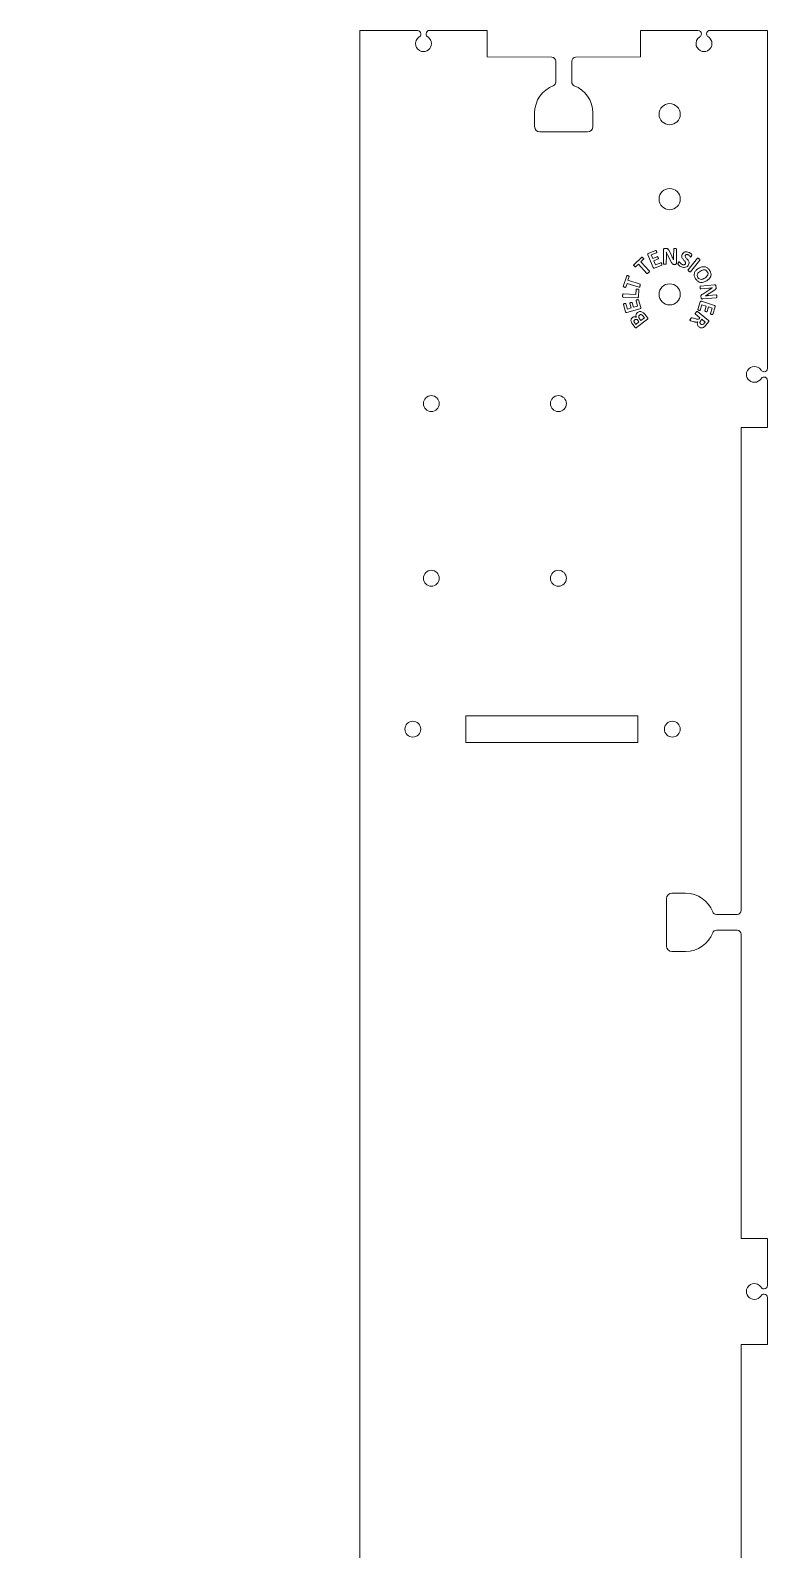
# Model space of a CAD drawing. Header units: inches. Extents: x 27 to 573, y -587 to -13.
# Drawn here: x 434 to 573.2, y -300 to -13 of the extents above; entities that cross this region are included whole.
import ezdxf

# ---------------------------------------------------------------- set-up
doc = ezdxf.new("R2010")
doc.units = ezdxf.units.IN
doc.header["$MEASUREMENT"] = 0
doc.layers.add('Layer 1', color=7, linetype='Continuous')

# ---------------------------------------------------------------- blocks, each defined once
blk = doc.blocks.new('block 4')
at = {"layer": 'Layer 1', "color": 250, "lineweight": 9, "true_color": 0x231f20}
for points, knots in [([(555.96, -56.99), (555.96, -57.02), (555.95, -57.05), (555.94, -57.08), (555.93, -57.11), (555.91, -57.13), (555.89, -57.15), (555.87, -57.17), (555.84, -57.18), (555.82, -57.19), (555.79, -57.2), (555.76, -57.2), (555.73, -57.2), (555.73, -57.2), (555.47, -57.2), (555.47, -57.2), (555.42, -57.2), (555.37, -57.19), (555.33, -57.18), (555.29, -57.17), (555.26, -57.15), (555.23, -57.12), (555.19, -57.09), (555.16, -57.05), (555.13, -57.01), (555.1, -56.96), (555.07, -56.89), (555.03, -56.82), (555.03, -56.82), (554.3, -55.42), (554.3, -55.42), (554.26, -55.34), (554.22, -55.25), (554.17, -55.15), (554.13, -55.06), (554.09, -54.96), (554.06, -54.87), (554.06, -54.87), (554.05, -54.87), (554.05, -54.87), (554.06, -54.98), (554.06, -55.09), (554.06, -55.2), (554.06, -55.31), (554.06, -55.42), (554.06, -55.54), (554.06, -55.54), (554.05, -57.1), (554.05, -57.1), (554.05, -57.11), (554.05, -57.13), (554.04, -57.14), (554.03, -57.15), (554.01, -57.16), (553.99, -57.17), (553.97, -57.18), (553.94, -57.18), (553.91, -57.19), (553.87, -57.19), (553.83, -57.19), (553.77, -57.19), (553.72, -57.19), (553.68, -57.19), (553.64, -57.18), (553.6, -57.18), (553.58, -57.17), (553.56, -57.16), (553.54, -57.16), (553.52, -57.15), (553.52, -57.13), (553.51, -57.12), (553.5, -57.11), (553.51, -57.09), (553.51, -57.09), (553.53, -54.42), (553.53, -54.42), (553.53, -54.35), (553.55, -54.29), (553.59, -54.26), (553.64, -54.22), (553.69, -54.2), (553.75, -54.2), (553.75, -54.2), (554.07, -54.21), (554.07, -54.21), (554.13, -54.21), (554.18, -54.21), (554.22, -54.22), (554.26, -54.23), (554.3, -54.25), (554.33, -54.27), (554.36, -54.3), (554.39, -54.33), (554.41, -54.37), (554.44, -54.41), (554.47, -54.46), (554.5, -54.52), (554.5, -54.52), (555.07, -55.61), (555.07, -55.61), (555.1, -55.68), (555.13, -55.75), (555.17, -55.81), (555.2, -55.87), (555.23, -55.94), (555.26, -56), (555.29, -56.06), (555.32, -56.13), (555.35, -56.19), (555.38, -56.25), (555.4, -56.31), (555.43, -56.37), (555.43, -56.37), (555.43, -56.37), (555.43, -56.37), (555.43, -56.27), (555.43, -56.15), (555.43, -56.04), (555.42, -55.92), (555.42, -55.81), (555.42, -55.7), (555.42, -55.7), (555.44, -54.31), (555.44, -54.31), (555.44, -54.29), (555.44, -54.28), (555.45, -54.27), (555.46, -54.26), (555.48, -54.25), (555.5, -54.24), (555.52, -54.23), (555.55, -54.22), (555.58, -54.22), (555.62, -54.21), (555.66, -54.21), (555.72, -54.21), (555.77, -54.21), (555.81, -54.22), (555.85, -54.22), (555.88, -54.22), (555.91, -54.23), (555.93, -54.24), (555.95, -54.25), (555.96, -54.26), (555.97, -54.27), (555.98, -54.29), (555.98, -54.3), (555.98, -54.31), (555.98, -54.31), (555.96, -56.99), (555.96, -56.99)], [0, 0, 0, 0, 1, 1, 1, 2, 2, 2, 3, 3, 3, 4, 4, 4, 5, 5, 5, 6, 6, 6, 7, 7, 7, 8, 8, 8, 9, 9, 9, 10, 10, 10, 11, 11, 11, 12, 12, 12, 13, 13, 13, 14, 14, 14, 15, 15, 15, 16, 16, 16, 17, 17, 17, 18, 18, 18, 19, 19, 19, 20, 20, 20, 21, 21, 21, 22, 22, 22, 23, 23, 23, 24, 24, 24, 25, 25, 25, 26, 26, 26, 27, 27, 27, 28, 28, 28, 29, 29, 29, 30, 30, 30, 31, 31, 31, 32, 32, 32, 33, 33, 33, 34, 34, 34, 35, 35, 35, 36, 36, 36, 37, 37, 37, 38, 38, 38, 39, 39, 39, 40, 40, 40, 41, 41, 41, 42, 42, 42, 43, 43, 43, 44, 44, 44, 45, 45, 45, 46, 46, 46, 47, 47, 47, 48, 48, 48, 49, 49, 49, 50, 50, 50, 50]), ([(549.66, -55.98), (549.69, -56.01), (549.72, -56.04), (549.74, -56.07), (549.76, -56.09), (549.77, -56.11), (549.78, -56.13), (549.78, -56.15), (549.79, -56.17), (549.78, -56.18), (549.78, -56.2), (549.78, -56.21), (549.77, -56.22), (549.77, -56.22), (549.22, -56.73), (549.22, -56.73), (549.22, -56.73), (550.85, -58.48), (550.85, -58.48), (550.86, -58.5), (550.86, -58.51), (550.87, -58.52), (550.87, -58.54), (550.86, -58.56), (550.85, -58.58), (550.84, -58.6), (550.82, -58.63), (550.79, -58.66), (550.77, -58.69), (550.73, -58.72), (550.69, -58.76), (550.65, -58.8), (550.61, -58.83), (550.58, -58.86), (550.55, -58.88), (550.52, -58.9), (550.5, -58.91), (550.48, -58.92), (550.46, -58.92), (550.44, -58.92), (550.43, -58.91), (550.41, -58.91), (550.4, -58.9), (550.4, -58.9), (548.77, -57.14), (548.77, -57.14), (548.77, -57.14), (548.23, -57.64), (548.23, -57.64), (548.22, -57.66), (548.2, -57.66), (548.19, -57.66), (548.18, -57.66), (548.16, -57.66), (548.14, -57.65), (548.12, -57.64), (548.1, -57.63), (548.08, -57.6), (548.05, -57.58), (548.03, -57.56), (548, -57.53), (547.96, -57.49), (547.94, -57.46), (547.92, -57.44), (547.9, -57.41), (547.89, -57.39), (547.88, -57.37), (547.87, -57.35), (547.87, -57.33), (547.87, -57.32), (547.88, -57.3), (547.88, -57.29), (547.89, -57.28), (547.89, -57.28), (549.43, -55.86), (549.43, -55.86), (549.44, -55.85), (549.45, -55.84), (549.47, -55.84), (549.48, -55.84), (549.5, -55.84), (549.52, -55.85), (549.53, -55.86), (549.56, -55.88), (549.58, -55.9), (549.61, -55.92), (549.63, -55.95), (549.66, -55.98)], [0, 0, 0, 0, 1, 1, 1, 2, 2, 2, 3, 3, 3, 4, 4, 4, 5, 5, 5, 6, 6, 6, 7, 7, 7, 8, 8, 8, 9, 9, 9, 10, 10, 10, 11, 11, 11, 12, 12, 12, 13, 13, 13, 14, 14, 14, 15, 15, 15, 16, 16, 16, 17, 17, 17, 18, 18, 18, 19, 19, 19, 20, 20, 20, 21, 21, 21, 22, 22, 22, 23, 23, 23, 24, 24, 24, 25, 25, 25, 26, 26, 26, 27, 27, 27, 28, 28, 28, 29, 29, 29, 29]), ([(553.17, -57.06), (553.19, -57.1), (553.2, -57.14), (553.21, -57.17), (553.22, -57.2), (553.22, -57.22), (553.22, -57.24), (553.22, -57.26), (553.22, -57.28), (553.21, -57.29), (553.2, -57.3), (553.19, -57.31), (553.18, -57.32), (553.18, -57.32), (551.8, -57.89), (551.8, -57.89), (551.76, -57.91), (551.71, -57.92), (551.67, -57.9), (551.62, -57.89), (551.59, -57.85), (551.56, -57.79), (551.56, -57.79), (550.56, -55.4), (550.56, -55.4), (550.53, -55.34), (550.53, -55.28), (550.55, -55.24), (550.57, -55.2), (550.6, -55.17), (550.65, -55.15), (550.65, -55.15), (552.02, -54.58), (552.02, -54.58), (552.03, -54.57), (552.05, -54.57), (552.06, -54.57), (552.07, -54.58), (552.08, -54.59), (552.1, -54.6), (552.11, -54.62), (552.13, -54.64), (552.14, -54.66), (552.16, -54.69), (552.18, -54.72), (552.19, -54.76), (552.21, -54.8), (552.22, -54.84), (552.23, -54.87), (552.24, -54.9), (552.24, -54.92), (552.24, -54.94), (552.24, -54.96), (552.24, -54.98), (552.23, -54.99), (552.23, -55), (552.22, -55.01), (552.2, -55.01), (552.2, -55.01), (551.22, -55.43), (551.22, -55.43), (551.22, -55.43), (551.51, -56.1), (551.51, -56.1), (551.51, -56.1), (552.33, -55.75), (552.33, -55.75), (552.35, -55.74), (552.36, -55.74), (552.37, -55.74), (552.39, -55.75), (552.4, -55.76), (552.42, -55.77), (552.43, -55.78), (552.44, -55.8), (552.46, -55.83), (552.47, -55.85), (552.49, -55.89), (552.51, -55.93), (552.52, -55.97), (552.54, -56), (552.54, -56.03), (552.55, -56.06), (552.56, -56.08), (552.55, -56.1), (552.55, -56.12), (552.55, -56.14), (552.54, -56.15), (552.54, -56.16), (552.53, -56.17), (552.51, -56.17), (552.51, -56.17), (551.68, -56.52), (551.68, -56.52), (551.68, -56.52), (552.01, -57.29), (552.01, -57.29), (552.01, -57.29), (553, -56.88), (553, -56.88), (553.01, -56.87), (553.02, -56.87), (553.04, -56.88), (553.05, -56.88), (553.06, -56.89), (553.08, -56.9), (553.09, -56.92), (553.11, -56.94), (553.12, -56.96), (553.14, -56.99), (553.15, -57.02), (553.17, -57.06)], [0, 0, 0, 0, 1, 1, 1, 2, 2, 2, 3, 3, 3, 4, 4, 4, 5, 5, 5, 6, 6, 6, 7, 7, 7, 8, 8, 8, 9, 9, 9, 10, 10, 10, 11, 11, 11, 12, 12, 12, 13, 13, 13, 14, 14, 14, 15, 15, 15, 16, 16, 16, 17, 17, 17, 18, 18, 18, 19, 19, 19, 20, 20, 20, 21, 21, 21, 22, 22, 22, 23, 23, 23, 24, 24, 24, 25, 25, 25, 26, 26, 26, 27, 27, 27, 28, 28, 28, 29, 29, 29, 30, 30, 30, 31, 31, 31, 32, 32, 32, 33, 33, 33, 34, 34, 34, 35, 35, 35, 36, 36, 36, 37, 37, 37, 37]), ([(558.27, -57.24), (558.21, -57.39), (558.13, -57.5), (558.03, -57.59), (557.93, -57.67), (557.82, -57.73), (557.69, -57.76), (557.57, -57.8), (557.44, -57.8), (557.3, -57.79), (557.16, -57.77), (557.03, -57.73), (556.89, -57.67), (556.79, -57.63), (556.71, -57.58), (556.63, -57.53), (556.56, -57.48), (556.5, -57.43), (556.44, -57.38), (556.39, -57.34), (556.35, -57.29), (556.32, -57.25), (556.29, -57.21), (556.27, -57.17), (556.26, -57.15), (556.25, -57.12), (556.25, -57.09), (556.25, -57.05), (556.26, -57.01), (556.28, -56.96), (556.31, -56.9), (556.33, -56.85), (556.34, -56.82), (556.36, -56.79), (556.37, -56.76), (556.39, -56.74), (556.4, -56.72), (556.42, -56.71), (556.43, -56.7), (556.45, -56.7), (556.46, -56.69), (556.47, -56.69), (556.49, -56.7), (556.51, -56.71), (556.53, -56.73), (556.56, -56.77), (556.58, -56.81), (556.62, -56.86), (556.66, -56.91), (556.7, -56.96), (556.76, -57.02), (556.83, -57.07), (556.9, -57.13), (556.98, -57.18), (557.08, -57.23), (557.15, -57.25), (557.21, -57.27), (557.27, -57.28), (557.34, -57.29), (557.39, -57.28), (557.44, -57.27), (557.49, -57.26), (557.53, -57.23), (557.57, -57.2), (557.61, -57.16), (557.64, -57.12), (557.67, -57.07), (557.69, -57), (557.7, -56.94), (557.68, -56.88), (557.67, -56.83), (557.64, -56.77), (557.6, -56.71), (557.57, -56.65), (557.52, -56.59), (557.46, -56.53), (557.41, -56.47), (557.35, -56.41), (557.29, -56.34), (557.23, -56.28), (557.18, -56.21), (557.13, -56.14), (557.08, -56.06), (557.04, -55.99), (557.01, -55.9), (556.98, -55.82), (556.97, -55.73), (556.97, -55.63), (556.97, -55.54), (557, -55.43), (557.05, -55.32), (557.11, -55.19), (557.18, -55.08), (557.27, -55.01), (557.36, -54.93), (557.46, -54.87), (557.57, -54.84), (557.68, -54.81), (557.8, -54.81), (557.93, -54.82), (558.05, -54.84), (558.18, -54.88), (558.3, -54.93), (558.37, -54.96), (558.43, -54.99), (558.49, -55.03), (558.55, -55.07), (558.61, -55.11), (558.66, -55.15), (558.7, -55.19), (558.75, -55.23), (558.78, -55.27), (558.82, -55.31), (558.84, -55.34), (558.84, -55.36), (558.85, -55.38), (558.86, -55.4), (558.86, -55.41), (558.86, -55.42), (558.86, -55.44), (558.85, -55.45), (558.85, -55.47), (558.84, -55.49), (558.83, -55.52), (558.82, -55.54), (558.81, -55.57), (558.8, -55.61), (558.78, -55.65), (558.76, -55.68), (558.75, -55.71), (558.73, -55.74), (558.72, -55.76), (558.71, -55.78), (558.69, -55.79), (558.68, -55.8), (558.67, -55.81), (558.66, -55.81), (558.64, -55.81), (558.63, -55.8), (558.61, -55.8), (558.59, -55.78), (558.57, -55.74), (558.54, -55.71), (558.51, -55.67), (558.47, -55.62), (558.43, -55.58), (558.38, -55.53), (558.33, -55.49), (558.27, -55.44), (558.2, -55.4), (558.13, -55.37), (558.06, -55.34), (558.01, -55.32), (557.96, -55.32), (557.91, -55.31), (557.86, -55.32), (557.82, -55.33), (557.78, -55.34), (557.74, -55.37), (557.71, -55.4), (557.68, -55.43), (557.66, -55.46), (557.64, -55.5), (557.61, -55.56), (557.61, -55.62), (557.62, -55.68), (557.63, -55.74), (557.66, -55.8), (557.7, -55.86), (557.74, -55.91), (557.79, -55.97), (557.85, -56.03), (557.9, -56.1), (557.96, -56.16), (558.02, -56.23), (558.08, -56.29), (558.13, -56.36), (558.18, -56.43), (558.24, -56.51), (558.28, -56.58), (558.31, -56.67), (558.33, -56.75), (558.35, -56.84), (558.35, -56.94), (558.34, -57.03), (558.32, -57.13), (558.27, -57.24)], [0, 0, 0, 0, 1, 1, 1, 2, 2, 2, 3, 3, 3, 4, 4, 4, 5, 5, 5, 6, 6, 6, 7, 7, 7, 8, 8, 8, 9, 9, 9, 10, 10, 10, 11, 11, 11, 12, 12, 12, 13, 13, 13, 14, 14, 14, 15, 15, 15, 16, 16, 16, 17, 17, 17, 18, 18, 18, 19, 19, 19, 20, 20, 20, 21, 21, 21, 22, 22, 22, 23, 23, 23, 24, 24, 24, 25, 25, 25, 26, 26, 26, 27, 27, 27, 28, 28, 28, 29, 29, 29, 30, 30, 30, 31, 31, 31, 32, 32, 32, 33, 33, 33, 34, 34, 34, 35, 35, 35, 36, 36, 36, 37, 37, 37, 38, 38, 38, 39, 39, 39, 40, 40, 40, 41, 41, 41, 42, 42, 42, 43, 43, 43, 44, 44, 44, 45, 45, 45, 46, 46, 46, 47, 47, 47, 48, 48, 48, 49, 49, 49, 50, 50, 50, 51, 51, 51, 52, 52, 52, 53, 53, 53, 54, 54, 54, 55, 55, 55, 56, 56, 56, 57, 57, 57, 58, 58, 58, 59, 59, 59, 60, 60, 60, 61, 61, 61, 62, 62, 62, 62]), ([(558.63, -58.59), (558.62, -58.6), (558.61, -58.61), (558.59, -58.61), (558.58, -58.62), (558.56, -58.61), (558.53, -58.61), (558.51, -58.6), (558.48, -58.58), (558.45, -58.56), (558.42, -58.54), (558.38, -58.51), (558.33, -58.48), (558.29, -58.44), (558.25, -58.41), (558.22, -58.38), (558.19, -58.35), (558.17, -58.33), (558.16, -58.31), (558.15, -58.29), (558.14, -58.27), (558.14, -58.25), (558.14, -58.24), (558.15, -58.22), (558.15, -58.21), (558.15, -58.21), (559.91, -56.02), (559.91, -56.02), (559.92, -56.01), (559.93, -56), (559.95, -56), (559.96, -55.99), (559.98, -56), (560, -56), (560.03, -56.01), (560.06, -56.03), (560.09, -56.05), (560.12, -56.07), (560.16, -56.1), (560.21, -56.13), (560.25, -56.17), (560.29, -56.2), (560.32, -56.23), (560.34, -56.26), (560.36, -56.28), (560.38, -56.3), (560.39, -56.32), (560.4, -56.34), (560.4, -56.36), (560.4, -56.37), (560.39, -56.39), (560.38, -56.4), (560.38, -56.4), (558.63, -58.59), (558.63, -58.59)], [0, 0, 0, 0, 1, 1, 1, 2, 2, 2, 3, 3, 3, 4, 4, 4, 5, 5, 5, 6, 6, 6, 7, 7, 7, 8, 8, 8, 9, 9, 9, 10, 10, 10, 11, 11, 11, 12, 12, 12, 13, 13, 13, 14, 14, 14, 15, 15, 15, 16, 16, 16, 17, 17, 17, 18, 18, 18, 18]), ([(546.83, -59.34), (546.88, -59.36), (546.91, -59.37), (546.94, -59.38), (546.97, -59.4), (546.99, -59.41), (547.01, -59.42), (547.02, -59.44), (547.03, -59.45), (547.04, -59.46), (547.04, -59.48), (547.04, -59.49), (547.04, -59.5), (547.04, -59.5), (546.81, -60.21), (546.81, -60.21), (546.81, -60.21), (549.09, -60.95), (549.09, -60.95), (549.11, -60.95), (549.12, -60.96), (549.13, -60.97), (549.14, -60.99), (549.14, -61), (549.14, -61.03), (549.14, -61.05), (549.14, -61.08), (549.13, -61.12), (549.12, -61.16), (549.11, -61.21), (549.09, -61.26), (549.07, -61.32), (549.06, -61.36), (549.04, -61.4), (549.03, -61.44), (549.01, -61.46), (549, -61.48), (548.98, -61.5), (548.97, -61.52), (548.95, -61.52), (548.94, -61.53), (548.92, -61.53), (548.91, -61.52), (548.91, -61.52), (546.63, -60.79), (546.63, -60.79), (546.63, -60.79), (546.4, -61.5), (546.4, -61.5), (546.39, -61.51), (546.39, -61.52), (546.37, -61.53), (546.36, -61.54), (546.34, -61.54), (546.32, -61.54), (546.3, -61.55), (546.28, -61.54), (546.25, -61.54), (546.22, -61.53), (546.18, -61.52), (546.14, -61.51), (546.09, -61.49), (546.06, -61.48), (546.03, -61.47), (546, -61.45), (545.97, -61.44), (545.96, -61.43), (545.94, -61.41), (545.93, -61.4), (545.93, -61.39), (545.92, -61.37), (545.92, -61.36), (545.93, -61.35), (545.93, -61.35), (546.57, -59.35), (546.57, -59.35), (546.57, -59.34), (546.58, -59.33), (546.59, -59.32), (546.6, -59.31), (546.62, -59.31), (546.64, -59.3), (546.66, -59.3), (546.69, -59.31), (546.72, -59.31), (546.75, -59.32), (546.79, -59.33), (546.83, -59.34)], [0, 0, 0, 0, 1, 1, 1, 2, 2, 2, 3, 3, 3, 4, 4, 4, 5, 5, 5, 6, 6, 6, 7, 7, 7, 8, 8, 8, 9, 9, 9, 10, 10, 10, 11, 11, 11, 12, 12, 12, 13, 13, 13, 14, 14, 14, 15, 15, 15, 16, 16, 16, 17, 17, 17, 18, 18, 18, 19, 19, 19, 20, 20, 20, 21, 21, 21, 22, 22, 22, 23, 23, 23, 24, 24, 24, 25, 25, 25, 26, 26, 26, 27, 27, 27, 28, 28, 28, 29, 29, 29, 29]), ([(561.69, -60.3), (561.48, -60.43), (561.28, -60.52), (561.08, -60.58), (560.88, -60.63), (560.7, -60.64), (560.52, -60.61), (560.34, -60.58), (560.17, -60.51), (560.01, -60.4), (559.86, -60.28), (559.72, -60.13), (559.59, -59.93), (559.47, -59.74), (559.39, -59.55), (559.34, -59.37), (559.3, -59.19), (559.3, -59.02), (559.35, -58.86), (559.39, -58.7), (559.48, -58.54), (559.61, -58.39), (559.74, -58.24), (559.92, -58.09), (560.14, -57.95), (560.34, -57.82), (560.54, -57.73), (560.74, -57.68), (560.93, -57.63), (561.12, -57.62), (561.3, -57.65), (561.48, -57.68), (561.64, -57.75), (561.8, -57.86), (561.96, -57.98), (562.1, -58.13), (562.22, -58.33), (562.34, -58.52), (562.42, -58.7), (562.47, -58.88), (562.51, -59.06), (562.51, -59.23), (562.46, -59.4), (562.42, -59.56), (562.34, -59.72), (562.21, -59.87), (562.08, -60.02), (561.91, -60.16), (561.69, -60.3)], [0, 0, 0, 0, 1, 1, 1, 2, 2, 2, 3, 3, 3, 4, 4, 4, 5, 5, 5, 6, 6, 6, 7, 7, 7, 8, 8, 8, 9, 9, 9, 10, 10, 10, 11, 11, 11, 12, 12, 12, 13, 13, 13, 14, 14, 14, 15, 15, 15, 16, 16, 16, 16]), ([(561.32, -59.78), (561.45, -59.7), (561.57, -59.61), (561.66, -59.52), (561.76, -59.43), (561.83, -59.34), (561.87, -59.24), (561.92, -59.14), (561.94, -59.04), (561.93, -58.93), (561.92, -58.82), (561.87, -58.7), (561.79, -58.58), (561.71, -58.45), (561.62, -58.36), (561.52, -58.31), (561.42, -58.25), (561.32, -58.23), (561.2, -58.22), (561.09, -58.22), (560.98, -58.24), (560.86, -58.29), (560.74, -58.34), (560.62, -58.4), (560.5, -58.47), (560.37, -58.56), (560.25, -58.65), (560.15, -58.74), (560.06, -58.83), (559.99, -58.92), (559.94, -59.02), (559.89, -59.12), (559.87, -59.22), (559.89, -59.33), (559.9, -59.44), (559.94, -59.55), (560.02, -59.68), (560.1, -59.8), (560.19, -59.9), (560.29, -59.95), (560.39, -60), (560.5, -60.03), (560.61, -60.03), (560.72, -60.03), (560.84, -60.01), (560.96, -59.97), (561.08, -59.92), (561.2, -59.86), (561.32, -59.78)], [0, 0, 0, 0, 1, 1, 1, 2, 2, 2, 3, 3, 3, 4, 4, 4, 5, 5, 5, 6, 6, 6, 7, 7, 7, 8, 8, 8, 9, 9, 9, 10, 10, 10, 11, 11, 11, 12, 12, 12, 13, 13, 13, 14, 14, 14, 15, 15, 15, 16, 16, 16, 16]), ([(548.58, -61.87), (548.63, -61.87), (548.67, -61.87), (548.7, -61.88), (548.73, -61.88), (548.76, -61.89), (548.78, -61.9), (548.8, -61.91), (548.81, -61.92), (548.82, -61.93), (548.83, -61.94), (548.83, -61.96), (548.83, -61.97), (548.83, -61.97), (548.78, -63.33), (548.78, -63.33), (548.78, -63.38), (548.76, -63.42), (548.73, -63.46), (548.7, -63.49), (548.65, -63.51), (548.58, -63.5), (548.58, -63.5), (545.88, -63.4), (545.88, -63.4), (545.87, -63.4), (545.86, -63.39), (545.84, -63.38), (545.83, -63.37), (545.82, -63.36), (545.82, -63.33), (545.81, -63.31), (545.8, -63.28), (545.8, -63.24), (545.8, -63.2), (545.8, -63.15), (545.8, -63.09), (545.8, -63.03), (545.81, -62.99), (545.81, -62.95), (545.82, -62.91), (545.83, -62.88), (545.83, -62.86), (545.84, -62.83), (545.85, -62.82), (545.87, -62.81), (545.88, -62.8), (545.89, -62.79), (545.91, -62.79), (545.91, -62.79), (548.3, -62.89), (548.3, -62.89), (548.3, -62.89), (548.33, -61.95), (548.33, -61.95), (548.33, -61.94), (548.34, -61.92), (548.35, -61.91), (548.36, -61.9), (548.37, -61.89), (548.39, -61.88), (548.41, -61.88), (548.44, -61.87), (548.47, -61.87), (548.5, -61.87), (548.54, -61.87), (548.58, -61.87)], [0, 0, 0, 0, 1, 1, 1, 2, 2, 2, 3, 3, 3, 4, 4, 4, 5, 5, 5, 6, 6, 6, 7, 7, 7, 8, 8, 8, 9, 9, 9, 10, 10, 10, 11, 11, 11, 12, 12, 12, 13, 13, 13, 14, 14, 14, 15, 15, 15, 16, 16, 16, 17, 17, 17, 18, 18, 18, 19, 19, 19, 20, 20, 20, 21, 21, 21, 22, 22, 22, 22]), ([(560.86, -63.74), (560.82, -63.75), (560.79, -63.74), (560.76, -63.73), (560.73, -63.72), (560.71, -63.71), (560.69, -63.69), (560.67, -63.67), (560.65, -63.65), (560.64, -63.62), (560.63, -63.59), (560.62, -63.56), (560.62, -63.54), (560.62, -63.54), (560.6, -63.28), (560.6, -63.28), (560.59, -63.23), (560.59, -63.18), (560.6, -63.14), (560.61, -63.1), (560.63, -63.06), (560.65, -63.03), (560.68, -62.99), (560.71, -62.96), (560.76, -62.92), (560.8, -62.89), (560.86, -62.85), (560.93, -62.8), (560.93, -62.8), (562.25, -61.94), (562.25, -61.94), (562.33, -61.89), (562.42, -61.84), (562.51, -61.79), (562.6, -61.73), (562.69, -61.69), (562.77, -61.64), (562.77, -61.64), (562.77, -61.64), (562.77, -61.64), (562.67, -61.65), (562.56, -61.67), (562.45, -61.68), (562.34, -61.69), (562.23, -61.71), (562.11, -61.72), (562.11, -61.72), (560.56, -61.85), (560.56, -61.85), (560.55, -61.86), (560.53, -61.85), (560.52, -61.85), (560.51, -61.84), (560.49, -61.82), (560.48, -61.8), (560.47, -61.78), (560.46, -61.76), (560.46, -61.72), (560.45, -61.69), (560.44, -61.64), (560.44, -61.59), (560.43, -61.53), (560.43, -61.49), (560.43, -61.46), (560.43, -61.42), (560.44, -61.39), (560.44, -61.37), (560.45, -61.35), (560.46, -61.34), (560.47, -61.33), (560.48, -61.32), (560.5, -61.31), (560.51, -61.31), (560.51, -61.31), (563.17, -61.07), (563.17, -61.07), (563.25, -61.07), (563.3, -61.08), (563.34, -61.12), (563.38, -61.16), (563.4, -61.21), (563.41, -61.27), (563.41, -61.27), (563.44, -61.59), (563.44, -61.59), (563.44, -61.65), (563.44, -61.7), (563.44, -61.74), (563.43, -61.78), (563.42, -61.82), (563.4, -61.85), (563.38, -61.89), (563.35, -61.92), (563.31, -61.95), (563.27, -61.98), (563.22, -62.01), (563.17, -62.05), (563.17, -62.05), (562.14, -62.72), (562.14, -62.72), (562.07, -62.76), (562.01, -62.8), (561.95, -62.84), (561.89, -62.88), (561.83, -62.91), (561.77, -62.95), (561.71, -62.99), (561.65, -63.02), (561.59, -63.06), (561.53, -63.09), (561.47, -63.12), (561.42, -63.16), (561.42, -63.16), (561.42, -63.16), (561.42, -63.16), (561.52, -63.15), (561.63, -63.13), (561.75, -63.12), (561.86, -63.11), (561.98, -63.1), (562.08, -63.09), (562.08, -63.09), (563.47, -62.96), (563.47, -62.96), (563.49, -62.96), (563.5, -62.96), (563.51, -62.97), (563.53, -62.98), (563.54, -62.99), (563.55, -63.02), (563.56, -63.04), (563.57, -63.06), (563.58, -63.1), (563.58, -63.13), (563.59, -63.18), (563.59, -63.23), (563.6, -63.28), (563.6, -63.33), (563.6, -63.36), (563.6, -63.4), (563.59, -63.43), (563.59, -63.45), (563.58, -63.47), (563.57, -63.48), (563.56, -63.49), (563.55, -63.5), (563.53, -63.5), (563.52, -63.5), (563.52, -63.5), (560.86, -63.74), (560.86, -63.74)], [0, 0, 0, 0, 1, 1, 1, 2, 2, 2, 3, 3, 3, 4, 4, 4, 5, 5, 5, 6, 6, 6, 7, 7, 7, 8, 8, 8, 9, 9, 9, 10, 10, 10, 11, 11, 11, 12, 12, 12, 13, 13, 13, 14, 14, 14, 15, 15, 15, 16, 16, 16, 17, 17, 17, 18, 18, 18, 19, 19, 19, 20, 20, 20, 21, 21, 21, 22, 22, 22, 23, 23, 23, 24, 24, 24, 25, 25, 25, 26, 26, 26, 27, 27, 27, 28, 28, 28, 29, 29, 29, 30, 30, 30, 31, 31, 31, 32, 32, 32, 33, 33, 33, 34, 34, 34, 35, 35, 35, 36, 36, 36, 37, 37, 37, 38, 38, 38, 39, 39, 39, 40, 40, 40, 41, 41, 41, 42, 42, 42, 43, 43, 43, 44, 44, 44, 45, 45, 45, 46, 46, 46, 47, 47, 47, 48, 48, 48, 49, 49, 49, 50, 50, 50, 50]), ([(548.54, -63.89), (548.59, -63.88), (548.62, -63.87), (548.65, -63.87), (548.68, -63.86), (548.71, -63.86), (548.73, -63.86), (548.74, -63.87), (548.76, -63.87), (548.77, -63.88), (548.78, -63.89), (548.79, -63.9), (548.79, -63.91), (548.79, -63.91), (549.21, -65.35), (549.21, -65.35), (549.23, -65.4), (549.23, -65.44), (549.21, -65.48), (549.19, -65.52), (549.15, -65.55), (549.08, -65.57), (549.08, -65.57), (546.59, -66.3), (546.59, -66.3), (546.53, -66.32), (546.48, -66.32), (546.44, -66.29), (546.4, -66.27), (546.37, -66.23), (546.36, -66.18), (546.36, -66.18), (545.94, -64.76), (545.94, -64.76), (545.94, -64.74), (545.94, -64.73), (545.94, -64.72), (545.95, -64.71), (545.96, -64.69), (545.97, -64.68), (545.99, -64.67), (546.01, -64.66), (546.04, -64.64), (546.07, -64.63), (546.1, -64.62), (546.15, -64.61), (546.19, -64.59), (546.22, -64.59), (546.25, -64.58), (546.28, -64.58), (546.31, -64.58), (546.33, -64.58), (546.35, -64.58), (546.36, -64.59), (546.38, -64.59), (546.39, -64.6), (546.39, -64.61), (546.4, -64.63), (546.4, -64.63), (546.7, -65.64), (546.7, -65.64), (546.7, -65.64), (547.39, -65.44), (547.39, -65.44), (547.39, -65.44), (547.14, -64.58), (547.14, -64.58), (547.14, -64.56), (547.14, -64.55), (547.14, -64.54), (547.15, -64.52), (547.16, -64.51), (547.17, -64.5), (547.19, -64.49), (547.21, -64.47), (547.23, -64.46), (547.26, -64.45), (547.3, -64.44), (547.34, -64.43), (547.38, -64.41), (547.42, -64.41), (547.45, -64.4), (547.47, -64.4), (547.5, -64.39), (547.52, -64.4), (547.54, -64.4), (547.55, -64.41), (547.56, -64.41), (547.57, -64.42), (547.58, -64.43), (547.58, -64.45), (547.58, -64.45), (547.84, -65.31), (547.84, -65.31), (547.84, -65.31), (548.64, -65.07), (548.64, -65.07), (548.64, -65.07), (548.34, -64.05), (548.34, -64.05), (548.34, -64.03), (548.34, -64.02), (548.34, -64.01), (548.35, -63.99), (548.36, -63.98), (548.37, -63.97), (548.39, -63.96), (548.41, -63.94), (548.44, -63.93), (548.46, -63.92), (548.5, -63.91), (548.54, -63.89)], [0, 0, 0, 0, 1, 1, 1, 2, 2, 2, 3, 3, 3, 4, 4, 4, 5, 5, 5, 6, 6, 6, 7, 7, 7, 8, 8, 8, 9, 9, 9, 10, 10, 10, 11, 11, 11, 12, 12, 12, 13, 13, 13, 14, 14, 14, 15, 15, 15, 16, 16, 16, 17, 17, 17, 18, 18, 18, 19, 19, 19, 20, 20, 20, 21, 21, 21, 22, 22, 22, 23, 23, 23, 24, 24, 24, 25, 25, 25, 26, 26, 26, 27, 27, 27, 28, 28, 28, 29, 29, 29, 30, 30, 30, 31, 31, 31, 32, 32, 32, 33, 33, 33, 34, 34, 34, 35, 35, 35, 36, 36, 36, 37, 37, 37, 37]), ([(560.2, -65.87), (560.16, -65.86), (560.12, -65.84), (560.1, -65.83), (560.07, -65.82), (560.05, -65.81), (560.03, -65.79), (560.02, -65.78), (560.01, -65.77), (560, -65.75), (560, -65.74), (560, -65.73), (560, -65.71), (560, -65.71), (560.47, -64.29), (560.47, -64.29), (560.48, -64.24), (560.51, -64.21), (560.55, -64.19), (560.59, -64.16), (560.64, -64.16), (560.71, -64.18), (560.71, -64.18), (563.17, -64.99), (563.17, -64.99), (563.23, -65.01), (563.27, -65.04), (563.29, -65.08), (563.31, -65.13), (563.31, -65.17), (563.29, -65.22), (563.29, -65.22), (562.83, -66.63), (562.83, -66.63), (562.83, -66.64), (562.82, -66.65), (562.81, -66.66), (562.8, -66.67), (562.78, -66.67), (562.76, -66.67), (562.74, -66.68), (562.72, -66.67), (562.69, -66.67), (562.66, -66.66), (562.62, -66.65), (562.58, -66.64), (562.54, -66.62), (562.5, -66.61), (562.48, -66.6), (562.45, -66.59), (562.43, -66.57), (562.41, -66.56), (562.4, -66.55), (562.39, -66.53), (562.38, -66.52), (562.38, -66.51), (562.38, -66.49), (562.38, -66.48), (562.38, -66.48), (562.71, -65.47), (562.71, -65.47), (562.71, -65.47), (562.02, -65.25), (562.02, -65.25), (562.02, -65.25), (561.74, -66.1), (561.74, -66.1), (561.74, -66.11), (561.73, -66.12), (561.72, -66.13), (561.71, -66.14), (561.69, -66.15), (561.67, -66.15), (561.65, -66.15), (561.63, -66.15), (561.6, -66.14), (561.57, -66.14), (561.54, -66.13), (561.5, -66.11), (561.45, -66.1), (561.42, -66.09), (561.39, -66.07), (561.37, -66.06), (561.35, -66.05), (561.33, -66.04), (561.32, -66.02), (561.31, -66.01), (561.3, -66), (561.3, -65.98), (561.3, -65.97), (561.3, -65.96), (561.3, -65.96), (561.58, -65.1), (561.58, -65.1), (561.58, -65.1), (560.79, -64.84), (560.79, -64.84), (560.79, -64.84), (560.45, -65.86), (560.45, -65.86), (560.45, -65.87), (560.44, -65.88), (560.43, -65.89), (560.42, -65.9), (560.4, -65.91), (560.38, -65.91), (560.36, -65.91), (560.34, -65.91), (560.31, -65.9), (560.28, -65.89), (560.24, -65.88), (560.2, -65.87)], [0, 0, 0, 0, 1, 1, 1, 2, 2, 2, 3, 3, 3, 4, 4, 4, 5, 5, 5, 6, 6, 6, 7, 7, 7, 8, 8, 8, 9, 9, 9, 10, 10, 10, 11, 11, 11, 12, 12, 12, 13, 13, 13, 14, 14, 14, 15, 15, 15, 16, 16, 16, 17, 17, 17, 18, 18, 18, 19, 19, 19, 20, 20, 20, 21, 21, 21, 22, 22, 22, 23, 23, 23, 24, 24, 24, 25, 25, 25, 26, 26, 26, 27, 27, 27, 28, 28, 28, 29, 29, 29, 30, 30, 30, 31, 31, 31, 32, 32, 32, 33, 33, 33, 34, 34, 34, 35, 35, 35, 36, 36, 36, 37, 37, 37, 37]), ([(548.61, -66.29), (548.69, -66.23), (548.78, -66.18), (548.86, -66.15), (548.95, -66.12), (549.03, -66.11), (549.12, -66.11), (549.2, -66.11), (549.28, -66.12), (549.36, -66.15), (549.44, -66.18), (549.52, -66.22), (549.6, -66.27), (549.68, -66.31), (549.75, -66.37), (549.82, -66.44), (549.89, -66.51), (549.96, -66.59), (550.04, -66.69), (550.04, -66.69), (550.52, -67.31), (550.52, -67.31), (550.55, -67.35), (550.57, -67.39), (550.56, -67.44), (550.56, -67.49), (550.53, -67.53), (550.48, -67.57), (550.48, -67.57), (548.43, -69.15), (548.43, -69.15), (548.37, -69.2), (548.33, -69.21), (548.28, -69.2), (548.24, -69.19), (548.2, -69.17), (548.17, -69.13), (548.17, -69.13), (547.71, -68.54), (547.71, -68.54), (547.6, -68.39), (547.52, -68.26), (547.46, -68.14), (547.41, -68.02), (547.38, -67.91), (547.38, -67.81), (547.37, -67.7), (547.4, -67.6), (547.44, -67.5), (547.49, -67.41), (547.57, -67.32), (547.67, -67.24), (547.72, -67.2), (547.78, -67.17), (547.85, -67.14), (547.91, -67.12), (547.97, -67.1), (548.03, -67.1), (548.09, -67.1), (548.16, -67.1), (548.22, -67.12), (548.28, -67.13), (548.34, -67.16), (548.4, -67.2), (548.36, -67.12), (548.34, -67.04), (548.32, -66.96), (548.31, -66.89), (548.31, -66.81), (548.33, -66.73), (548.34, -66.65), (548.37, -66.57), (548.42, -66.5), (548.47, -66.42), (548.53, -66.36), (548.61, -66.29)], [0, 0, 0, 0, 1, 1, 1, 2, 2, 2, 3, 3, 3, 4, 4, 4, 5, 5, 5, 6, 6, 6, 7, 7, 7, 8, 8, 8, 9, 9, 9, 10, 10, 10, 11, 11, 11, 12, 12, 12, 13, 13, 13, 14, 14, 14, 15, 15, 15, 16, 16, 16, 17, 17, 17, 18, 18, 18, 19, 19, 19, 20, 20, 20, 21, 21, 21, 22, 22, 22, 23, 23, 23, 24, 24, 24, 25, 25, 25, 25]), ([(548.09, -67.68), (548.05, -67.71), (548.01, -67.75), (547.98, -67.8), (547.96, -67.84), (547.94, -67.89), (547.94, -67.94), (547.94, -67.98), (547.95, -68.04), (547.97, -68.09), (547.99, -68.14), (548.03, -68.21), (548.09, -68.28), (548.09, -68.28), (548.27, -68.53), (548.27, -68.53), (548.27, -68.53), (548.88, -68.05), (548.88, -68.05), (548.88, -68.05), (548.68, -67.79), (548.68, -67.79), (548.62, -67.72), (548.57, -67.67), (548.52, -67.64), (548.48, -67.61), (548.43, -67.59), (548.38, -67.59), (548.33, -67.58), (548.28, -67.59), (548.23, -67.6), (548.18, -67.62), (548.14, -67.65), (548.09, -67.68)], [0, 0, 0, 0, 1, 1, 1, 2, 2, 2, 3, 3, 3, 4, 4, 4, 5, 5, 5, 6, 6, 6, 7, 7, 7, 8, 8, 8, 9, 9, 9, 10, 10, 10, 11, 11, 11, 11]), ([(549.01, -66.78), (548.95, -66.82), (548.91, -66.87), (548.88, -66.92), (548.85, -66.97), (548.84, -67.02), (548.84, -67.08), (548.83, -67.14), (548.85, -67.2), (548.87, -67.27), (548.9, -67.34), (548.95, -67.41), (549.01, -67.5), (549.01, -67.5), (549.23, -67.78), (549.23, -67.78), (549.23, -67.78), (549.9, -67.27), (549.9, -67.27), (549.9, -67.27), (549.64, -66.92), (549.64, -66.92), (549.58, -66.85), (549.53, -66.8), (549.48, -66.77), (549.44, -66.73), (549.38, -66.71), (549.33, -66.7), (549.28, -66.69), (549.22, -66.69), (549.17, -66.7), (549.11, -66.71), (549.06, -66.74), (549.01, -66.78)], [0, 0, 0, 0, 1, 1, 1, 2, 2, 2, 3, 3, 3, 4, 4, 4, 5, 5, 5, 6, 6, 6, 7, 7, 7, 8, 8, 8, 9, 9, 9, 10, 10, 10, 11, 11, 11, 11]), ([(558.51, -67.79), (558.5, -67.78), (558.49, -67.77), (558.48, -67.76), (558.48, -67.74), (558.48, -67.73), (558.49, -67.7), (558.5, -67.68), (558.51, -67.65), (558.54, -67.62), (558.57, -67.58), (558.6, -67.53), (558.65, -67.47), (558.69, -67.42), (558.73, -67.39), (558.75, -67.36), (558.78, -67.33), (558.8, -67.31), (558.83, -67.3), (558.85, -67.29), (558.86, -67.28), (558.88, -67.28), (558.9, -67.28), (558.91, -67.29), (558.93, -67.3), (558.93, -67.3), (559.61, -67.51), (559.61, -67.51), (559.69, -67.54), (559.76, -67.55), (559.83, -67.57), (559.89, -67.58), (559.95, -67.59), (560, -67.58), (560.06, -67.58), (560.11, -67.56), (560.16, -67.54), (560.2, -67.51), (560.25, -67.48), (560.29, -67.43), (560.29, -67.43), (560.41, -67.28), (560.41, -67.28), (560.41, -67.28), (559.53, -66.56), (559.53, -66.56), (559.52, -66.55), (559.51, -66.54), (559.51, -66.52), (559.51, -66.51), (559.51, -66.49), (559.52, -66.46), (559.53, -66.44), (559.54, -66.41), (559.56, -66.38), (559.58, -66.35), (559.61, -66.31), (559.65, -66.26), (559.69, -66.22), (559.72, -66.18), (559.75, -66.16), (559.78, -66.13), (559.8, -66.11), (559.82, -66.1), (559.84, -66.08), (559.86, -66.08), (559.88, -66.08), (559.89, -66.08), (559.91, -66.08), (559.92, -66.09), (559.92, -66.09), (562, -67.81), (562, -67.81), (562.05, -67.86), (562.08, -67.9), (562.08, -67.95), (562.08, -67.99), (562.06, -68.03), (562.03, -68.07), (562.03, -68.07), (561.54, -68.67), (561.54, -68.67), (561.49, -68.73), (561.45, -68.77), (561.42, -68.81), (561.38, -68.85), (561.35, -68.88), (561.32, -68.91), (561.23, -68.99), (561.14, -69.06), (561.05, -69.1), (560.95, -69.15), (560.86, -69.18), (560.77, -69.19), (560.67, -69.2), (560.58, -69.19), (560.49, -69.16), (560.39, -69.12), (560.3, -69.07), (560.21, -69), (560.13, -68.93), (560.07, -68.87), (560.03, -68.79), (559.98, -68.72), (559.95, -68.65), (559.93, -68.57), (559.91, -68.49), (559.9, -68.41), (559.91, -68.32), (559.92, -68.24), (559.95, -68.15), (559.98, -68.06), (559.94, -68.08), (559.89, -68.09), (559.84, -68.11), (559.79, -68.12), (559.74, -68.12), (559.68, -68.12), (559.63, -68.12), (559.57, -68.11), (559.51, -68.1), (559.45, -68.09), (559.38, -68.07), (559.3, -68.05), (559.3, -68.05), (558.69, -67.87), (558.69, -67.87), (558.63, -67.85), (558.59, -67.83), (558.57, -67.82), (558.54, -67.81), (558.52, -67.8), (558.51, -67.79)], [0, 0, 0, 0, 1, 1, 1, 2, 2, 2, 3, 3, 3, 4, 4, 4, 5, 5, 5, 6, 6, 6, 7, 7, 7, 8, 8, 8, 9, 9, 9, 10, 10, 10, 11, 11, 11, 12, 12, 12, 13, 13, 13, 14, 14, 14, 15, 15, 15, 16, 16, 16, 17, 17, 17, 18, 18, 18, 19, 19, 19, 20, 20, 20, 21, 21, 21, 22, 22, 22, 23, 23, 23, 24, 24, 24, 25, 25, 25, 26, 26, 26, 27, 27, 27, 28, 28, 28, 29, 29, 29, 30, 30, 30, 31, 31, 31, 32, 32, 32, 33, 33, 33, 34, 34, 34, 35, 35, 35, 36, 36, 36, 37, 37, 37, 38, 38, 38, 39, 39, 39, 40, 40, 40, 41, 41, 41, 42, 42, 42, 43, 43, 43, 44, 44, 44, 44]), ([(560.56, -68.48), (560.64, -68.54), (560.71, -68.57), (560.79, -68.58), (560.87, -68.59), (560.96, -68.56), (561.04, -68.5), (561.07, -68.49), (561.1, -68.46), (561.12, -68.44), (561.15, -68.41), (561.19, -68.37), (561.23, -68.32), (561.23, -68.32), (561.41, -68.11), (561.41, -68.11), (561.41, -68.11), (560.76, -67.57), (560.76, -67.57), (560.76, -67.57), (560.56, -67.81), (560.56, -67.81), (560.5, -67.87), (560.46, -67.94), (560.44, -68), (560.41, -68.06), (560.4, -68.12), (560.4, -68.18), (560.41, -68.24), (560.42, -68.29), (560.45, -68.34), (560.47, -68.39), (560.51, -68.43), (560.56, -68.48)], [0, 0, 0, 0, 1, 1, 1, 2, 2, 2, 3, 3, 3, 4, 4, 4, 5, 5, 5, 6, 6, 6, 7, 7, 7, 8, 8, 8, 9, 9, 9, 10, 10, 10, 11, 11, 11, 11])]:
    blk.add_open_spline(points, degree=3, knots=knots, dxfattribs=at)
blk = doc.blocks.new('block 3')
at = {"layer": 'Layer 1', "color": 177, "lineweight": 9, "true_color": 0x2e3092}
blk.add_lwpolyline([(548.66, -147.5), (516.18, -147.5), (516.18, -142.5), (548.66, -142.5), (548.66, -147.5)], dxfattribs=at)
at = {"layer": 'Layer 1', "color": 240, "lineweight": 9, "true_color": 0xed1c24}
for points, knots in [([(416.68, -507), (416.68, -507), (496.18, -479.24), (496.18, -479.24), (496.18, -479.24), (496.18, -13), (496.18, -13), (496.18, -13), (507.06, -13), (507.06, -13), (507.42, -13), (507.71, -13.3), (507.7, -13.66), (507.7, -13.66), (507.7, -13.69), (507.7, -13.69), (507.7, -13.92), (507.57, -14.12), (507.38, -14.24), (506.87, -14.57), (506.57, -15.21), (506.74, -15.89), (506.88, -16.41), (507.31, -16.83), (507.83, -16.96), (508.82, -17.19), (509.69, -16.44), (509.69, -15.5), (509.69, -14.97), (509.42, -14.51), (509.02, -14.24), (508.82, -14.12), (508.69, -13.91), (508.69, -13.68), (508.69, -13.68), (508.69, -13.64), (508.69, -13.64), (508.69, -13.29), (508.98, -13), (509.34, -13), (509.34, -13), (520.21, -13), (520.21, -13), (520.21, -13), (520.21, -18), (520.21, -18), (520.21, -18), (532.43, -18.08), (532.43, -18.08), (532.85, -18.08), (533.18, -18.42), (533.18, -18.83), (533.18, -18.83), (533.18, -22.76), (533.18, -22.76), (533.18, -23.06), (532.99, -23.34), (532.71, -23.45), (530.65, -24.25), (529.18, -26.25), (529.18, -28.58), (529.18, -28.58), (529.18, -31.18), (529.18, -31.18), (529.18, -31.73), (529.63, -32.18), (530.18, -32.18), (530.18, -32.18), (539.18, -32.18), (539.18, -32.18), (539.73, -32.18), (540.18, -31.73), (540.18, -31.18), (540.18, -31.18), (540.18, -28.58), (540.18, -28.58), (540.18, -26.25), (538.71, -24.25), (536.66, -23.45), (536.37, -23.34), (536.18, -23.06), (536.18, -22.76), (536.18, -22.76), (536.18, -18.83), (536.18, -18.83), (536.18, -18.42), (536.52, -18.08), (536.93, -18.08), (536.93, -18.08), (549.15, -18), (549.15, -18), (549.15, -18), (549.15, -13), (549.15, -13), (549.15, -13), (560.03, -13), (560.03, -13), (560.4, -13), (560.69, -13.3), (560.68, -13.66), (560.68, -13.66), (560.68, -13.69), (560.68, -13.69), (560.67, -13.92), (560.54, -14.12), (560.35, -14.24), (559.84, -14.57), (559.54, -15.21), (559.72, -15.89), (559.85, -16.41), (560.28, -16.83), (560.8, -16.96), (561.79, -17.19), (562.67, -16.44), (562.67, -15.5), (562.67, -14.97), (562.4, -14.51), (561.99, -14.24), (561.8, -14.12), (561.67, -13.91), (561.67, -13.68), (561.67, -13.68), (561.67, -13.64), (561.67, -13.64), (561.67, -13.29), (561.96, -13), (562.31, -13), (562.31, -13), (573.18, -13), (573.18, -13), (573.18, -13), (573.18, -76.85), (573.18, -76.85), (573.18, -77.21), (572.88, -77.5), (572.52, -77.49), (572.52, -77.49), (572.48, -77.49), (572.48, -77.49), (572.26, -77.49), (572.06, -77.36), (571.94, -77.17), (571.61, -76.66), (570.97, -76.36), (570.29, -76.53), (569.77, -76.67), (569.35, -77.1), (569.22, -77.62), (568.99, -78.61), (569.73, -79.48), (570.68, -79.48), (571.21, -79.48), (571.67, -79.21), (571.94, -78.81), (572.06, -78.61), (572.26, -78.48), (572.5, -78.48), (572.5, -78.48), (572.54, -78.48), (572.54, -78.48), (572.89, -78.48), (573.18, -78.77), (573.18, -79.13), (573.18, -79.13), (573.18, -88), (573.18, -88), (573.18, -88), (568.18, -88), (568.18, -88)], [0, 0, 0, 0, 1, 1, 1, 2, 2, 2, 3, 3, 3, 4, 4, 4, 5, 5, 5, 6, 6, 6, 7, 7, 7, 8, 8, 8, 9, 9, 9, 10, 10, 10, 11, 11, 11, 12, 12, 12, 13, 13, 13, 14, 14, 14, 15, 15, 15, 16, 16, 16, 17, 17, 17, 18, 18, 18, 19, 19, 19, 20, 20, 20, 21, 21, 21, 22, 22, 22, 23, 23, 23, 24, 24, 24, 25, 25, 25, 26, 26, 26, 27, 27, 27, 28, 28, 28, 29, 29, 29, 30, 30, 30, 31, 31, 31, 32, 32, 32, 33, 33, 33, 34, 34, 34, 35, 35, 35, 36, 36, 36, 37, 37, 37, 38, 38, 38, 39, 39, 39, 40, 40, 40, 41, 41, 41, 42, 42, 42, 43, 43, 43, 44, 44, 44, 45, 45, 45, 46, 46, 46, 47, 47, 47, 48, 48, 48, 49, 49, 49, 50, 50, 50, 51, 51, 51, 52, 52, 52, 53, 53, 53, 54, 54, 54, 55, 55, 55, 56, 56, 56, 56]), ([(568.18, -88), (568.18, -88), (568.18, -179.25), (568.18, -179.25), (568.18, -179.66), (567.85, -180), (567.43, -180), (567.43, -180), (563.51, -180), (563.51, -180), (563.2, -180), (562.92, -179.81), (562.81, -179.52), (562.01, -177.47), (560.01, -176), (557.68, -176), (557.68, -176), (555.08, -176), (555.08, -176), (554.53, -176), (554.08, -176.45), (554.08, -177), (554.08, -177), (554.08, -186), (554.08, -186), (554.08, -186.55), (554.53, -187), (555.08, -187), (555.08, -187), (557.68, -187), (557.68, -187), (560.01, -187), (562.01, -185.53), (562.81, -183.47), (562.92, -183.19), (563.2, -183), (563.51, -183), (563.51, -183), (567.43, -183), (567.43, -183), (567.85, -183), (568.18, -183.33), (568.18, -183.75), (568.18, -183.75), (568.18, -241.25), (568.18, -241.25), (568.18, -241.25), (573.18, -241.25), (573.18, -241.25), (573.18, -241.25), (573.18, -250.1), (573.18, -250.1), (573.18, -250.46), (572.88, -250.75), (572.52, -250.74), (572.52, -250.74), (572.48, -250.74), (572.48, -250.74), (572.26, -250.74), (572.06, -250.61), (571.94, -250.42), (571.61, -249.91), (570.97, -249.61), (570.29, -249.78), (569.77, -249.92), (569.35, -250.35), (569.22, -250.87), (568.99, -251.86), (569.73, -252.73), (570.68, -252.73), (571.21, -252.73), (571.67, -252.46), (571.94, -252.06), (572.06, -251.86), (572.26, -251.73), (572.5, -251.73), (572.5, -251.73), (572.54, -251.73), (572.54, -251.73), (572.89, -251.73), (573.18, -252.02), (573.18, -252.38), (573.18, -252.38), (573.18, -261.25), (573.18, -261.25), (573.18, -261.25), (568.18, -261.25), (568.18, -261.25), (568.18, -261.25), (568.18, -318.6), (568.18, -318.6), (568.18, -319.02), (567.85, -319.35), (567.43, -319.35), (567.43, -319.35), (563.51, -319.35), (563.51, -319.35), (563.2, -319.35), (562.92, -319.16), (562.81, -318.88), (562.01, -316.82), (560.01, -315.35), (557.68, -315.35), (557.68, -315.35), (555.08, -315.35), (555.08, -315.35), (554.53, -315.35), (554.08, -315.8), (554.08, -316.35), (554.08, -316.35), (554.08, -325.35), (554.08, -325.35), (554.08, -325.91), (554.53, -326.35), (555.08, -326.35), (555.08, -326.35), (557.68, -326.35), (557.68, -326.35), (560.01, -326.35), (562.01, -324.89), (562.81, -322.83), (562.92, -322.54), (563.2, -322.35), (563.51, -322.35), (563.51, -322.35), (567.43, -322.35), (567.43, -322.35), (567.85, -322.35), (568.18, -322.69), (568.18, -323.1), (568.18, -323.1), (568.18, -380.75), (568.18, -380.75), (568.18, -380.75), (573.18, -380.75), (573.18, -380.75), (573.18, -380.75), (573.18, -389.6), (573.18, -389.6), (573.18, -389.96), (572.88, -390.25), (572.52, -390.24), (572.52, -390.24), (572.48, -390.24), (572.48, -390.24), (572.26, -390.24), (572.06, -390.11), (571.94, -389.92), (571.61, -389.41), (570.97, -389.11), (570.29, -389.28), (569.77, -389.42), (569.35, -389.85), (569.22, -390.37), (568.99, -391.36), (569.73, -392.23), (570.68, -392.23), (571.21, -392.23), (571.67, -391.96), (571.94, -391.56), (572.06, -391.36), (572.26, -391.23), (572.5, -391.23), (572.5, -391.23), (572.54, -391.23), (572.54, -391.23), (572.89, -391.23), (573.18, -391.52), (573.18, -391.88), (573.18, -391.88), (573.18, -400.75), (573.18, -400.75), (573.18, -400.75), (568.18, -400.75), (568.18, -400.75), (568.18, -400.75), (568.18, -458.25), (568.18, -458.25), (568.18, -458.66), (567.85, -459), (567.43, -459), (567.43, -459), (563.51, -459), (563.51, -459), (563.2, -459), (562.92, -458.81), (562.81, -458.52), (562.01, -456.47), (560.01, -455), (557.68, -455), (557.68, -455), (555.08, -455), (555.08, -455), (554.53, -455), (554.08, -455.45), (554.08, -456), (554.08, -456), (554.08, -465), (554.08, -465), (554.08, -465.55), (554.53, -466), (555.08, -466), (555.08, -466), (557.68, -466), (557.68, -466), (560.01, -466), (562.01, -464.53), (562.81, -462.47), (562.92, -462.19), (563.2, -462), (563.51, -462), (563.51, -462), (567.43, -462), (567.43, -462), (567.85, -462), (568.18, -462.33), (568.18, -462.75), (568.18, -462.75), (568.18, -507), (568.18, -507), (568.18, -507), (544.88, -507), (544.88, -507), (544.88, -507), (544.88, -512), (544.88, -512), (544.88, -512), (568.18, -512), (568.18, -512), (568.18, -512), (568.18, -539.5), (568.18, -539.5), (568.18, -539.5), (573.18, -539.5), (573.18, -539.5), (573.18, -539.5), (573.18, -547.01), (573.18, -547.01), (573.18, -547.01), (573.18, -548.35), (573.18, -548.35), (573.18, -548.71), (572.88, -549), (572.52, -549), (572.52, -549), (572.48, -548.99), (572.48, -548.99), (572.26, -548.99), (572.06, -548.86), (571.94, -548.67), (571.61, -548.16), (570.97, -547.86), (570.29, -548.03), (569.77, -548.17), (569.35, -548.6), (569.22, -549.12), (568.99, -550.11), (569.73, -550.98), (570.68, -550.98), (571.21, -550.98), (571.67, -550.71), (571.94, -550.31), (572.06, -550.11), (572.26, -549.98), (572.5, -549.98), (572.5, -549.98), (572.54, -549.98), (572.54, -549.98), (572.89, -549.98), (573.18, -550.27), (573.18, -550.63), (573.18, -550.63), (573.18, -559.5), (573.18, -559.5)], [0, 0, 0, 0, 1, 1, 1, 2, 2, 2, 3, 3, 3, 4, 4, 4, 5, 5, 5, 6, 6, 6, 7, 7, 7, 8, 8, 8, 9, 9, 9, 10, 10, 10, 11, 11, 11, 12, 12, 12, 13, 13, 13, 14, 14, 14, 15, 15, 15, 16, 16, 16, 17, 17, 17, 18, 18, 18, 19, 19, 19, 20, 20, 20, 21, 21, 21, 22, 22, 22, 23, 23, 23, 24, 24, 24, 25, 25, 25, 26, 26, 26, 27, 27, 27, 28, 28, 28, 29, 29, 29, 30, 30, 30, 31, 31, 31, 32, 32, 32, 33, 33, 33, 34, 34, 34, 35, 35, 35, 36, 36, 36, 37, 37, 37, 38, 38, 38, 39, 39, 39, 40, 40, 40, 41, 41, 41, 42, 42, 42, 43, 43, 43, 44, 44, 44, 45, 45, 45, 46, 46, 46, 47, 47, 47, 48, 48, 48, 49, 49, 49, 50, 50, 50, 51, 51, 51, 52, 52, 52, 53, 53, 53, 54, 54, 54, 55, 55, 55, 56, 56, 56, 57, 57, 57, 58, 58, 58, 59, 59, 59, 60, 60, 60, 61, 61, 61, 62, 62, 62, 63, 63, 63, 64, 64, 64, 65, 65, 65, 66, 66, 66, 67, 67, 67, 68, 68, 68, 69, 69, 69, 70, 70, 70, 71, 71, 71, 72, 72, 72, 73, 73, 73, 74, 74, 74, 75, 75, 75, 76, 76, 76, 77, 77, 77, 78, 78, 78, 79, 79, 79, 80, 80, 80, 81, 81, 81, 82, 82, 82, 83, 83, 83, 84, 84, 84, 85, 85, 85, 86, 86, 86, 87, 87, 87, 88, 88, 88, 89, 89, 89, 90, 90, 90, 91, 91, 91, 91])]:
    blk.add_open_spline(points, degree=3, knots=knots, dxfattribs=at)
at = {"layer": 'Layer 1', "color": 177, "lineweight": 9, "true_color": 0x2e3092}
for points in [[(556.68, -28.83), (556.68, -27.73), (555.79, -26.83), (554.68, -26.83), (553.58, -26.83), (552.68, -27.73), (552.68, -28.83), (552.68, -29.94), (553.58, -30.83), (554.68, -30.83), (555.79, -30.83), (556.68, -29.94), (556.68, -28.83)], [(556.68, -44.87), (556.68, -43.76), (555.79, -42.87), (554.68, -42.87), (553.58, -42.87), (552.68, -43.76), (552.68, -44.87), (552.68, -45.97), (553.58, -46.87), (554.68, -46.87), (555.79, -46.87), (556.68, -45.97), (556.68, -44.87)], [(556.68, -62.87), (556.68, -61.76), (555.79, -60.87), (554.68, -60.87), (553.58, -60.87), (552.68, -61.76), (552.68, -62.87), (552.68, -63.97), (553.58, -64.87), (554.68, -64.87), (555.79, -64.87), (556.68, -63.97), (556.68, -62.87)], [(511.17, -83.5), (511.17, -84.33), (510.5, -85), (509.67, -85), (508.84, -85), (508.17, -84.33), (508.17, -83.5), (508.17, -82.67), (508.84, -82), (509.67, -82), (510.5, -82), (511.17, -82.67), (511.17, -83.5)], [(535.17, -83.5), (535.17, -84.33), (534.5, -85), (533.67, -85), (532.84, -85), (532.17, -84.33), (532.17, -83.5), (532.17, -82.67), (532.84, -82), (533.67, -82), (534.5, -82), (535.17, -82.67), (535.17, -83.5)], [(511.17, -116.5), (511.17, -117.33), (510.5, -118), (509.67, -118), (508.84, -118), (508.17, -117.33), (508.17, -116.5), (508.17, -115.67), (508.84, -115), (509.67, -115), (510.5, -115), (511.17, -115.67), (511.17, -116.5)], [(535.17, -116.5), (535.17, -117.33), (534.5, -118), (533.67, -118), (532.84, -118), (532.17, -117.33), (532.17, -116.5), (532.17, -115.67), (532.84, -115), (533.67, -115), (534.5, -115), (535.17, -115.67), (535.17, -116.5)], [(507.68, -145), (507.68, -145.83), (507.01, -146.5), (506.18, -146.5), (505.35, -146.5), (504.68, -145.83), (504.68, -145), (504.68, -144.17), (505.35, -143.5), (506.18, -143.5), (507.01, -143.5), (507.68, -144.17), (507.68, -145)], [(556.68, -145), (556.68, -145.83), (556.01, -146.5), (555.18, -146.5), (554.35, -146.5), (553.68, -145.83), (553.68, -145), (553.68, -144.17), (554.35, -143.5), (555.18, -143.5), (556.01, -143.5), (556.68, -144.17), (556.68, -145)]]:
    blk.add_open_spline(points, degree=3, knots=[0, 0, 0, 0, 1, 1, 1, 2, 2, 2, 3, 3, 3, 4, 4, 4, 4], dxfattribs=at)
at = {"layer": 'Layer 1'}
blk.add_blockref('block 4', (0, 0), dxfattribs=at)
blk = doc.blocks.new('block 2')
at = {"layer": 'Layer 1'}
blk.add_blockref('block 3', (0, 0), dxfattribs=at)

msp = doc.modelspace()

# ---------------------------------------------------------------- block references
at = {"layer": 'Layer 1'}
msp.add_blockref('block 2', (0, 0), dxfattribs=at)

doc.saveas('drawing.dxf')
